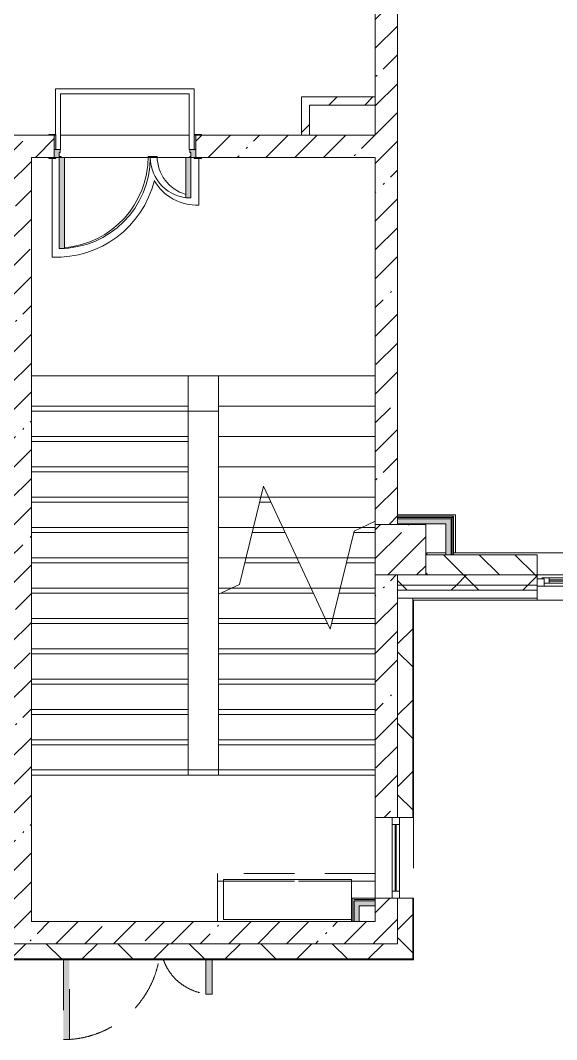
# Model space of a CAD drawing. Header units: millimetres. Extents: x 81548 to 272142, y -8553 to 29000.
# Drawn here: x 217102 to 222405, y -1048 to 9037 of the extents above; entities that cross this region are included whole.
import ezdxf

# ---------------------------------------------------------------- set-up
doc = ezdxf.new("R2010")
doc.units = ezdxf.units.MM
doc.linetypes.add('200_ШТРИХ__ш1_п0_6_', pattern=[800, 500, -300])
for name, color, linetype, lineweight in [('A-DETL-MBND-1', 7, '200_ШТРИХ__ш1_п0_6_', 9), ('A-GLAZ-3', 7, 'Continuous', 5), ('A-WALL', 7, 'Continuous', 9), ('A-WALL-3', 7, 'Continuous', 5), ('I-WALL-4', 7, 'Continuous', 5), ('S-COLS-3', 7, 'Continuous', 5), ('S-STRS-1', 7, 'Continuous', 5), ('S-STRS-MBND-1', 7, 'Continuous', 5)]:
    doc.layers.add(name, color=color, linetype=linetype, lineweight=lineweight)
for name, color, linetype, lineweight, true_color in [('A-DOOR-2', 7, 'Continuous', 5, 0xe2e2e2), ('A-DOOR-3', 7, 'Continuous', 5, 0xaaaaaa), ('A-DOOR-FRAM-1', 7, 'Continuous', 5, 0xe2e2e2), ('A-DOOR-FRAM-3', 7, 'Continuous', 5, 0xaaaaaa), ('A-FLOR-1', 7, 'Continuous', 5, 0xaaaaaa), ('I-WALL-2', 7, 'Continuous', 5, 0xe7e7e7), ('I-WALL-3', 7, 'Continuous', 9, 0xe7e7e7)]:
    doc.layers.add(name, color=color, linetype=linetype, lineweight=lineweight, true_color=true_color)
pattern_1 = [(45, (145131.5, 0), (-353.5534, 353.5534), []), (135, (145131.5, 0), (-353.5534, -353.5534), [])]
pattern_2 = [(45, (145131.5, 0), (-285.1231, 285.1231), []), (45, (145416.64, 0), (-285.1231, 285.1231), [504.031, -100.806, 16.764, -84.042])]
pattern_3 = [(45, (145131.52, 0), (-176.7767, 176.7767), [])]
pattern_4 = [(45, (145131.5, 0), (-530.33, 530.33), []), (135, (145131.5, 0), (-530.33, -530.33), [])]

# ---------------------------------------------------------------- blocks, each defined once
blk = doc.blocks.new('BSC_Колонна _Прямоугольная - 500х500-V33-2_10_3_птичка')
at = {"layer": 'S-COLS-3'}
h = blk.add_hatch(dxfattribs=at)
h.set_pattern_fill('FP_50', color=256, style=0, pattern_type=2)
h.set_pattern_definition([(45, (-75730, -3800), (-285.1231, 285.1231), []), (45, (-75444.88, -3800), (-285.1231, 285.1231), [504.031, -100.806, 16.764, -84.042])])
h.paths.add_polyline_path([(-15, -250), (250, -250), (250, 250), (-250, 250), (-250, -250)])
for p, q in [((250, 250), (-250, 250)), ((-250, 250), (-250, -250)), ((250, -250), (250, 250)), ((-250, -250), (250, -250))]:
    blk.add_line(p, q, dxfattribs=at)
blk = doc.blocks.new('110_Дверь_СКБ_2Ст - Д-1 Лестничная клетка EIS60-24319353-2_10_3_птичка')
at = {"layer": 'A-DOOR-2'}
for points in [[(612.5, 1010), (612.5, 110), (662.5, 110), (662.5, 1010)], [(-587.5, 510), (-637.5, 510), (-637.5, 110), (-587.5, 110)], [(712.5, 30), (697.5, 30), (697.5, -110), (712.5, -110)]]:
    blk.add_hatch(color=256, dxfattribs=at).paths.add_polyline_path(points)
h = blk.add_hatch(color=256, dxfattribs=at)
h.paths.add_polyline_path([(712.5, 110), (662.5, 110), (662.5, 60), (652.5, 60), (652.5, 30), (712.5, 30), (712.5, 39.7)])
h.paths.add_polyline_path([(-687.5, 110), (-687.5, 30), (-627.5, 30), (-627.5, 60), (-637.5, 60), (-637.5, 110)])
at = {"layer": 'A-DOOR-FRAM-1'}
for points in [[(-742.5, 118), (-742.5, 110), (-672.5, 110), (-672.5, 118)], [(697.5, 118), (697.5, 110), (767.5, 110), (767.5, 118)], [(-672.5, 30), (-687.5, 30), (-687.5, -110), (-672.5, -110)], [(-672.5, -110), (-742.5, -110), (-742.5, -118), (-672.5, -118)], [(697.5, -110), (697.5, -118), (767.5, -118), (767.5, -110)]]:
    blk.add_hatch(color=256, dxfattribs=at).paths.add_polyline_path(points)
at = {"layer": 'A-DOOR-3'}
for p, q in [((662.5, 1010), (612.5, 1010)), ((612.5, 1010), (612.5, 110)), ((662.5, 110), (662.5, 1010)), ((-637.5, 510), (-637.5, 110)), ((-587.5, 510), (-637.5, 510)), ((-587.5, 110), (-587.5, 510)), ((-637.5, 110), (-587.5, 110)), ((612.5, 110), (662.5, 110))]:
    blk.add_line(p, q, dxfattribs=at)
for centre, radius, start, end in [((662.5, 110), 900, 90, 180), ((-637.5, 110), 400, 360, 90)]:
    blk.add_arc(centre, radius, start, end, dxfattribs=at)
at = {"layer": 'A-DOOR-FRAM-3'}
for p, q in [((-672.5, 118), (-742.5, 118)), ((-742.5, 118), (-742.5, 110)), ((-742.5, 110), (-672.5, 110)), ((-637.5, 110), (-687.5, 110)), ((-687.5, 110), (-687.5, 30)), ((-672.5, 110), (-672.5, 118)), ((-637.5, 60), (-637.5, 110)), ((662.5, 110), (662.5, 60)), ((712.5, 110), (662.5, 110)), ((767.5, 118), (697.5, 118)), ((697.5, 118), (697.5, 110)), ((697.5, 110), (767.5, 110)), ((712.5, 30), (712.5, 110)), ((767.5, 110), (767.5, 118)), ((-687.5, 30), (-627.5, 30)), ((-672.5, 30), (-687.5, 30)), ((-687.5, 30), (-687.5, -110)), ((-672.5, -110), (-672.5, 30)), ((-627.5, 60), (-637.5, 60)), ((-627.5, 30), (-627.5, 60)), ((662.5, 60), (652.5, 60)), ((652.5, 60), (652.5, 30)), ((652.5, 30), (712.5, 30)), ((712.5, 30), (697.5, 30)), ((697.5, 30), (697.5, -110)), ((712.5, -110), (712.5, 30)), ((-672.5, -110), (-742.5, -110)), ((-742.5, -110), (-742.5, -118)), ((-742.5, -118), (-672.5, -118)), ((-687.5, -110), (-672.5, -110)), ((-672.5, -118), (-672.5, -110)), ((697.5, -110), (712.5, -110)), ((767.5, -110), (697.5, -110)), ((697.5, -110), (697.5, -118)), ((697.5, -118), (767.5, -118)), ((767.5, -118), (767.5, -110))]:
    blk.add_line(p, q, dxfattribs=at)
blk = doc.blocks.new('120_Окно_СКБ_1Ст - 120_Окно_СКБ_1Ст 900х2500_h_-19906150-2_10_3_птичка')
at = {"layer": 'A-GLAZ-3'}
for p, q in [((-450, -75), (-450, -5)), ((-450, -5), (-380, -5)), ((450, -5), (-450, -5)), ((-380, -75), (-450, -75)), ((-450, -75), (-400, -75)), ((-380, -75), (-400, -75)), ((-400, -75), (-400, -85)), ((-400, -85), (400, -85)), ((400, -85), (-400, -85)), ((-380, -5), (-380, -75)), ((380, -35), (-380, -35)), ((-380, -35), (-380, -75)), ((-330, -85), (-330, -35)), ((-330, -55), (330, -55)), ((330, -65), (-330, -65)), ((330, -85), (330, -35)), ((380, -75), (380, -5)), ((380, -5), (450, -5)), ((380, -75), (380, -35)), ((450, -75), (380, -75)), ((400, -75), (380, -75)), ((400, -75), (450, -75)), ((400, -85), (400, -75)), ((450, -5), (450, -75))]:
    blk.add_line(p, q, dxfattribs=at)
blk = doc.blocks.new('110_Дверь_СКБ_2Ст_Наружная - ДН-1_л__ Двухстворчатая 1350 х3200 _ЛК_ в свету с верхним остеклением 2-V133-2_10_3_птичка')
at = {"layer": 'A-DETL-MBND-1'}
for points in [[(754, 869), (694, 869), (694, 79), (754, 79), (754, 169)], [(-656, 419), (-716, 419), (-716, 79), (-656, 79), (-656, 169)]]:
    blk.add_hatch(color=256, dxfattribs=at).paths.add_polyline_path(points)
for p, q in [((754, 869), (694, 869)), ((694, 869), (694, 79)), ((754, 79), (754, 869)), ((-716, 419), (-716, 79)), ((-656, 419), (-716, 419)), ((-656, 79), (-656, 419))]:
    blk.add_line(p, q, dxfattribs=at)
for centre, radius, start, end in [((754, -91), 960, 90, 169.737), ((-716, -91), 510, 19.5984, 90)]:
    blk.add_arc(centre, radius, start, end, dxfattribs=at)
blk = doc.blocks.new('120_Окно_СКБ_1Ст - 120_Окно_СКБ_1Ст 800х2500 EI30-23532001-2_10_3_птичка')
at = {"layer": 'A-GLAZ-3'}
for p, q in [((-400, -127), (-400, -57)), ((-400, -57), (-330, -57)), ((400, -57), (-400, -57)), ((-330, -57), (-330, -127)), ((330, -87), (-330, -87)), ((330, -97), (-330, -97)), ((330, -127), (330, -57)), ((330, -57), (400, -57)), ((400, -57), (400, -127)), ((-330, -127), (-400, -127)), ((-400, -127), (400, -127)), ((400, -127), (330, -127))]:
    blk.add_line(p, q, dxfattribs=at)
blk = doc.blocks.new('Зашивка приборов отопления27 - Зашивка приборов отопления-33322407-2_10_3_птичка')
at = {"layer": 'A-DETL-MBND-1'}
for p, q in [((75480, 595), (73920, 595)), ((73920, 595), (73920, 520)), ((73920, 520), (73920, 120)), ((75480, 520), (73920, 520)), ((73920, 520), (73920, 120)), ((73920, 520), (75480, 520)), ((75480, 520), (75480, 595)), ((75480, 350), (75480, 520))]:
    blk.add_line(p, q, dxfattribs=at)

msp = doc.modelspace()

# ---------------------------------------------------------------- hatches: boundary and pattern name
at = {"layer": 'A-WALL-3'}
h = msp.add_hatch(dxfattribs=at)
h.set_pattern_fill('FP_65', color=256, style=0, pattern_type=2)
h.set_pattern_definition([(135, (145131.52, 0), (-176.7767, -176.7767), [])])
h.paths.add_polyline_path([(224311.5, 3550), (224311.5, 3750), (223111.5, 3750), (223111.5, 3550), (223632, 3550)])
h.paths.add_polyline_path([(225481.5, 3550), (225481.5, 3750), (225211.5, 3750), (225211.5, 3550)])
h.paths.add_polyline_path([(221774.9, 3550), (222211.5, 3550), (222211.5, 3750), (221111.5, 3750), (221111.5, 3550)])
h = msp.add_hatch(dxfattribs=at)
h.set_pattern_fill('FP_55', color=256, style=0, pattern_type=2)
h.set_pattern_definition(pattern_1)
h.paths.add_polyline_path([(229251.5, 3450), (229831.5, 3450), (229831.5, 3550), (229251.5, 3550)])
h.paths.add_polyline_path([(226551.5, 3450), (226551.5, 3550), (225211.5, 3550), (225211.5, 3450), (226417.5, 3450)])
h.paths.add_polyline_path([(220831.5, 3450), (222211.5, 3450), (222211.5, 3550), (220831.5, 3550)])
h.paths.add_polyline_path([(224311.5, 3450), (224311.5, 3550), (223111.5, 3550), (223111.5, 3450), (223632, 3450)])
h = msp.add_hatch(dxfattribs=at)
h.set_pattern_fill('FP_55', color=256, style=0, pattern_type=2)
h.set_pattern_definition(pattern_1)
h.paths.add_polyline_path([(229251.5, 3400), (229931.5, 3400), (229931.5, 3450), (229251.5, 3450)])
h.paths.add_polyline_path([(221774.9, 3400), (222211.5, 3400), (222211.5, 3450), (220831.5, 3450), (220831.5, 3400), (220846.4, 3400)])
h.paths.add_polyline_path([(223111.5, 3400), (224311.5, 3400), (224311.5, 3450), (223111.5, 3450)])
h.paths.add_polyline_path([(226417.5, 3400), (226551.5, 3400), (226551.5, 3450), (225211.5, 3450), (225211.5, 3400), (225489, 3400)])
h = msp.add_hatch(dxfattribs=at)
h.set_pattern_fill('FP_55', color=256, style=0, pattern_type=2)
h.set_pattern_definition(pattern_1)
h.paths.add_polyline_path([(220831.5, -250), (220981.5, -250), (220981.5, 350), (220831.5, 350), (220831.5, -100)])
h.paths.add_polyline_path([(220981.5, 1150), (220981.5, 3320), (220831.5, 3320), (220831.5, 1150)])
h = msp.add_hatch(dxfattribs=at)
h.set_pattern_fill('FP_55', color=256, style=0, pattern_type=2)
h.set_pattern_definition(pattern_1)
h.paths.add_polyline_path([(220831.5, -250), (220831.5, -100), (216691.5, -100), (216691.5, -250), (219917.9, -250)])
h.paths.add_polyline_path([(214346.8, -250), (215791.5, -250), (215791.5, -100), (212191.5, -100), (212191.5, -250), (212489.7, -250)])
h.paths.add_polyline_path([(203191.5, -250), (203941.5, -250), (203941.5, -100), (203191.5, -100)])
h.paths.add_polyline_path([(207191.5, -250), (207191.5, -100), (206041.5, -100), (206041.5, -250), (206918.6, -250)])
h.paths.add_polyline_path([(202276, -250), (202291.5, -250), (202291.5, -100), (201541.5, -100), (201541.5, -250)])
h.paths.add_polyline_path([(210291.5, -250), (211291.5, -250), (211291.5, -100), (210291.5, -100)])
h.paths.add_polyline_path([(198441.5, -250), (198441.5, -100), (197041.5, -100), (197041.5, -250), (197633.4, -250)])
h.paths.add_polyline_path([(193941.5, -250), (193941.5, -100), (192541.5, -100), (192541.5, -250), (193919.3, -250)])
h.paths.add_polyline_path([(190205.2, -250), (190441.5, -250), (190441.5, -100), (190067.9, -100), (190067.9, -250)])
h.paths.add_polyline_path([(188541.5, -250), (189167.9, -250), (189167.9, -100), (187791.5, -100), (187791.5, -250), (188348.2, -250)])
h.paths.add_polyline_path([(174420.4, -250), (176041.5, -250), (176041.5, -100), (174341.3, -100), (174341.3, -250)])
h.paths.add_polyline_path([(184691.5, -250), (184691.5, -100), (183121.5, -100), (183121.5, -250), (184634.1, -250)])
h.paths.add_polyline_path([(180920, -250), (181021.5, -250), (181021.5, -100), (179901.5, -100), (179901.5, -250), (179991.5, -250)])
h.paths.add_polyline_path([(179001.5, -250), (179001.5, -100), (178141.5, -100), (178141.5, -250), (178741.5, -250)])
h.paths.add_polyline_path([(170706.3, -250), (171541.3, -250), (171541.3, -100), (169941.5, -100), (169941.5, -250)])
h.paths.add_polyline_path([(167641.5, -250), (167841.5, -250), (167841.5, -100), (166741.5, -100), (166741.5, -250), (167456.5, -250)])
h.paths.add_polyline_path([(161421.1, -250), (162391.5, -250), (162391.5, -100), (161241.5, -100), (161241.5, -250)])
h.paths.add_polyline_path([(163941.5, -250), (163941.5, -100), (163291.5, -100), (163291.5, -250)])
h.paths.add_polyline_path([(148861.5, -250), (148861.5, -100), (144871.5, -100), (144871.5, -250), (148421.8, -250)])
h.paths.add_polyline_path([(153064.4, -250), (153691.5, -250), (153691.5, -100), (149761.5, -100), (149761.5, -250), (152135.9, -250)])
h.paths.add_polyline_path([(157707, -250), (158141.5, -250), (158141.5, -100), (156791.5, -100), (156791.5, -250)])
at = {"layer": 'I-WALL-2'}
for points in [[(221310.9, 4055), (221360.9, 4055), (221360.9, 4105), (220831.5, 4105), (220831.5, 4055), (220846.4, 4055)], [(221360.9, 3750), (221360.9, 4055), (221310.9, 4055), (221310.9, 3750)], [(220611.5, 275), (220611.5, 325), (220451.5, 325), (220451.5, 275)]]:
    msp.add_hatch(color=256, dxfattribs=at).paths.add_polyline_path(points)
at = {"layer": 'I-WALL-3'}
msp.add_hatch(color=256, dxfattribs=at).paths.add_polyline_path([(220401.5, 120), (220451.5, 120), (220451.5, 325), (220401.5, 325), (220401.5, 230.5)])
at = {"layer": 'I-WALL-4'}
h = msp.add_hatch(dxfattribs=at)
h.set_pattern_fill('FP_63', color=256, style=0, pattern_type=2)
h.set_pattern_definition(pattern_2)
h.paths.add_polyline_path([(220611.5, 7900), (220831.5, 7900), (220831.5, 9352.3), (220611.5, 9352.3), (220611.5, 8200)])
h.paths.add_polyline_path([(220611.5, 10792.3), (220831.5, 10792.3), (220831.5, 10900), (220611.5, 10900)])
h = msp.add_hatch(dxfattribs=at)
h.set_pattern_fill('FP_67', color=256, style=0, pattern_type=2)
h.set_pattern_definition(pattern_3)
h.paths.add_polyline_path([(219961.5, 7900), (219961.5, 8280), (219881.5, 8280), (219881.5, 7900), (219917.9, 7900)])
h = msp.add_hatch(dxfattribs=at)
h.set_pattern_fill('FP_67', color=256, style=0, pattern_type=2)
h.set_pattern_definition(pattern_3)
h.paths.add_polyline_path([(220611.5, 8200), (220611.5, 8280), (219961.5, 8280), (219961.5, 8200)])
h = msp.add_hatch(dxfattribs=at)
h.set_pattern_fill('FP_63', color=256, style=0, pattern_type=2)
h.set_pattern_definition(pattern_2)
h.paths.add_polyline_path([(217132.3, 120), (217211.5, 120), (217211.5, 7900), (216991.5, 7900), (216991.5, 120)])
h = msp.add_hatch(dxfattribs=at)
h.set_pattern_fill('FP_63', color=256, style=0, pattern_type=2)
h.set_pattern_definition(pattern_2)
h.paths.add_polyline_path([(220611.5, 7680), (220611.5, 7900), (218836.5, 7900), (218836.5, 7680), (219917.9, 7680)])
h.paths.add_polyline_path([(217436.5, 7680), (217436.5, 7900), (217211.5, 7895), (217211.5, 7680), (217381.5, 7680)])
h = msp.add_hatch(dxfattribs=at)
h.set_pattern_fill('FP_63', color=256, style=0, pattern_type=2)
h.set_pattern_definition(pattern_2)
h.paths.add_polyline_path([(220611.5, -100), (220831.5, -100), (220831.5, 350), (220611.5, 350), (220611.5, 120)])
h.paths.add_polyline_path([(220611.5, 1150), (220831.5, 1150), (220831.5, 3550), (220611.5, 3550), (220611.5, 1965.8)])
h.paths.add_polyline_path([(220793.8, 4050), (220831.5, 4050), (220831.5, 7900), (220611.5, 7900), (220611.5, 4050)])
h = msp.add_hatch(dxfattribs=at)
h.set_pattern_fill('FP_167', color=256, style=0, pattern_type=2)
h.set_pattern_definition(pattern_4)
h.paths.add_polyline_path([(221373.4, 4117.5), (221385.9, 4117.5), (221385.9, 4130), (220831.5, 4130), (220831.5, 4117.5), (220846.4, 4117.5)])
h = msp.add_hatch(dxfattribs=at)
h.set_pattern_fill('FP_167', color=256, style=0, pattern_type=2)
h.set_pattern_definition(pattern_4)
h.paths.add_polyline_path([(221360.9, 4105), (221373.4, 4105), (221373.4, 4117.5), (220831.5, 4117.5), (220831.5, 4105), (220846.4, 4105)])
h = msp.add_hatch(dxfattribs=at)
h.set_pattern_fill('FP_167', color=256, style=0, pattern_type=2)
h.set_pattern_definition(pattern_4)
h.paths.add_polyline_path([(221373.4, 3750), (221373.4, 4105), (221360.9, 4105), (221360.9, 3750)])
h = msp.add_hatch(dxfattribs=at)
h.set_pattern_fill('FP_167', color=256, style=0, pattern_type=2)
h.set_pattern_definition(pattern_4)
h.paths.add_polyline_path([(221373.4, 3750), (221385.9, 3750), (221385.9, 4117.5), (221373.4, 4117.5), (221373.4, 4055)])
h = msp.add_hatch(dxfattribs=at)
h.set_pattern_fill('FP_63', color=256, style=0, pattern_type=2)
h.set_pattern_definition(pattern_2)
h.paths.add_polyline_path([(220611.5, -100), (220611.5, 120), (216991.5, 120), (216991.5, -100), (219917.9, -100)])

# ---------------------------------------------------------------- linework, layer by layer
at = {"layer": 'A-DETL-MBND-1'}
for p, q in [((220611.5, 595), (220611.5, 1150)), ((220989.5, 1150), (220989.5, 350))]:
    msp.add_line(p, q, dxfattribs=at)
at = {"layer": 'A-FLOR-1'}
for p, q in [((217449.8, 8360.1), (217449.8, 7908)), ((218819.8, 8360.1), (217449.8, 8360.1)), ((217499.8, 7760.1), (217499.8, 8310.1)), ((217499.8, 8310.1), (218769.8, 8310.1)), ((218769.8, 8310.1), (218769.8, 7760.1)), ((218819.8, 7760.1), (218819.8, 8360.1)), ((217415.2, 7672), (217415.2, 6695.1)), ((217451.5, 7760.1), (217499.8, 7760.1)), ((217505, 7692.1), (217486.5, 7692.1)), ((217505, 7680), (217505, 7692.1)), ((218454.1, 7690.6), (218364.5, 7690.6)), ((218769.8, 7760.1), (218819.8, 7760.1)), ((218786.5, 7689.1), (218776.7, 7689.1)), ((218776.7, 7689.1), (218776.7, 7680)), ((218866, 7210.5), (218866, 7672)), ((218761.5, 5170), (219061.5, 5170)), ((220831.5, 4145), (221405.9, 4145)), ((221405.9, 4145), (221405.9, 3770)), ((219111.5, 536), (219111.5, 140)), ((220376.5, 536), (219111.5, 536)), ((220376.5, 350), (220376.5, 536)), ((219111.5, 140), (220376.5, 140))]:
    msp.add_line(p, q, dxfattribs=at)
for centre, radius, start, end in [((217459.5, 7689.1), 905, 274.89327, 0.09571), ((218843.9, 7690.6), 389.8, 180, 253.95631), ((217459.5, 7689.1), 995, 267.45356, 346.31888), ((218843.6, 7689.1), 479.2, 209.41362, 272.67589)]:
    msp.add_arc(centre, radius, start, end, dxfattribs=at)
at = {"layer": 'A-WALL'}
for p, q in [((220611.5, 8200), (220611.5, 8280)), ((219881.5, 7900), (219961.5, 7900)), ((221373.4, 4117.5), (220831.5, 4117.5)), ((221360.9, 4105), (220831.5, 4105)), ((221360.9, 3750), (221360.9, 4105)), ((221373.4, 3750), (221373.4, 4117.5)), ((222211.5, 3550), (221111.5, 3550)), ((220831.5, 3450), (222211.5, 3450)), ((220831.5, 3400), (222211.5, 3400)), ((220831.5, 3320), (222211.5, 3320)), ((220831.5, 1150), (220831.5, 3320)), ((220981.5, 1150), (220981.5, 3320)), ((220984.5, 1150), (220984.5, 3320)), ((220989.5, 3300), (220984.5, 3300)), ((220389, 120), (220389, 350)), ((220611.5, 337.5), (220401.5, 337.5)), ((220401.5, 120), (220401.5, 325)), ((220611.5, 325), (220401.5, 325)), ((220611.5, 275), (220611.5, 350)), ((220831.5, 350), (220831.5, -100)), ((220981.5, -250), (220981.5, 350)), ((220984.5, -253), (220984.5, 350)), ((220376.5, 120), (220451.5, 120)), ((220611.5, -100), (216691.5, -100)), ((216691.5, -250), (220981.5, -250)), ((216691.5, -253), (220984.5, -253))]:
    msp.add_line(p, q, dxfattribs=at)
at = {"layer": 'A-WALL-3'}
for p, q in [((222211.5, 3750), (221111.5, 3750)), ((222211.5, 3300), (222211.5, 3750)), ((222211.5, 3550), (223111.5, 3550)), ((220989.5, 3300), (230081.5, 3300)), ((220989.5, 1150), (220989.5, 3300)), ((220831.5, 1150), (220989.5, 1150)), ((220989.5, 350), (220831.5, 350)), ((220989.5, -258), (220989.5, 350)), ((220831.5, -100), (220611.5, -100)), ((203191.5, -258), (220989.5, -258))]:
    msp.add_line(p, q, dxfattribs=at)
at = {"layer": 'I-WALL-4'}
for p, q in [((220831.5, 4050), (220831.5, 10900)), ((220611.5, 9352.3), (220611.5, 8280)), ((219881.5, 8280), (219881.5, 7900)), ((220611.5, 8280), (219881.5, 8280)), ((219961.5, 7900), (219961.5, 8200)), ((219961.5, 8200), (220611.5, 8200)), ((220611.5, 8200), (220611.5, 7900)), ((217381.5, 7900), (216991.5, 7900)), ((217499.8, 7900), (218769.8, 7900)), ((219881.5, 7900), (218891.5, 7900)), ((220611.5, 7900), (219961.5, 7900)), ((217211.5, 120), (217211.5, 7680)), ((217211.5, 7680), (217381.5, 7680)), ((218363.8, 7680), (217536.5, 7680)), ((218736.5, 7680), (218455, 7680)), ((218891.5, 7680), (220611.5, 7680)), ((220611.5, 7680), (220611.5, 4050)), ((221385.9, 4130), (220831.5, 4130)), ((220831.5, 4055), (221310.9, 4055)), ((221310.9, 4055), (221310.9, 3750)), ((221385.9, 3750), (221385.9, 4130)), ((221121.5, 3770), (221310.9, 3770)), ((221121.5, 3770), (221121.5, 3750)), ((221310.9, 3750), (221385.9, 3750)), ((221385.1, 3770), (225481.5, 3770)), ((220611.5, 3550), (220611.5, 1150)), ((220831.5, 3320), (220831.5, 3550)), ((220611.5, 1150), (220831.5, 1150)), ((220376.5, 350), (220376.5, 120)), ((220451.5, 350), (220376.5, 350)), ((220831.5, 350), (220451.5, 350)), ((220451.5, 120), (220451.5, 275)), ((220451.5, 275), (220611.5, 275)), ((220611.5, 275), (220611.5, 120)), ((220376.5, 120), (217211.5, 120)), ((220611.5, 120), (220451.5, 120))]:
    msp.add_line(p, q, dxfattribs=at)
at = {"layer": 'S-STRS-1'}
for p, q in [((218363.8, 7680), (217536.5, 7680)), ((218736.5, 7680), (218455, 7680)), ((218761.5, 5520), (219061.5, 5520)), ((218761.5, 5169.7), (218761.5, 5520)), ((220611.5, 5520), (219061.5, 5520)), ((219061.5, 5520), (219061.5, 5220)), ((220611.5, 5520), (219061.5, 5520)), ((217211.5, 5169.7), (218761.5, 5169.7)), ((217211.5, 5169.7), (218761.5, 5169.7)), ((218761.5, 4869.7), (218761.5, 5169.7)), ((219061.5, 5220), (219061.5, 4920)), ((220611.5, 5220), (219061.5, 5220)), ((220611.5, 5220), (219061.5, 5220)), ((217211.5, 4869.7), (218761.5, 4869.7)), ((217211.5, 4869.7), (218761.5, 4869.7)), ((218761.5, 4569.7), (218761.5, 4869.7)), ((219061.5, 4920), (219061.5, 4620)), ((220611.5, 4920), (219061.5, 4920)), ((220611.5, 4920), (219061.5, 4920)), ((217211.5, 4569.7), (218761.5, 4569.7)), ((217211.5, 4569.7), (218761.5, 4569.7)), ((218761.5, 4269.7), (218761.5, 4569.7)), ((219061.5, 4620), (219061.5, 4320)), ((220611.5, 4620), (219061.5, 4620)), ((220611.5, 4620), (219061.5, 4620)), ((217211.5, 4269.7), (218761.5, 4269.7)), ((217211.5, 4269.7), (218761.5, 4269.7)), ((218761.5, 3969.7), (218761.5, 4269.7)), ((219061.5, 4320), (219061.5, 4020)), ((219480.1, 4320), (219061.5, 4320)), ((219480.1, 4320), (219061.5, 4320)), ((219580.2, 4269.7), (219467.9, 4269.7)), ((219580.2, 4269.7), (219467.9, 4269.7)), ((220611.5, 4320), (219556.7, 4320)), ((220611.5, 4320), (219556.7, 4320)), ((217211.5, 3969.7), (218761.5, 3969.7)), ((217211.5, 3969.7), (218761.5, 3969.7)), ((218761.5, 3669.7), (218761.5, 3969.7)), ((219061.5, 4020), (219061.5, 3720)), ((219407.2, 4020), (219061.5, 4020)), ((219407.2, 4020), (219061.5, 4020)), ((219720.1, 3969.7), (219395, 3969.7)), ((219720.1, 3969.7), (219395, 3969.7)), ((220479.9, 4020), (219696.6, 4020)), ((220479.9, 4020), (219696.6, 4020)), ((220611.5, 3969.7), (220399.5, 3969.7)), ((220611.5, 3969.7), (220399.5, 3969.7)), ((217211.5, 3669.7), (218761.5, 3669.7)), ((217211.5, 3669.7), (218761.5, 3669.7)), ((218761.5, 3369.7), (218761.5, 3669.7)), ((219061.5, 3720), (219061.5, 3420)), ((219334.3, 3720), (219061.5, 3720)), ((219334.3, 3720), (219061.5, 3720)), ((219860, 3669.7), (219322, 3669.7)), ((219860, 3669.7), (219322, 3669.7)), ((220338.8, 3720), (219836.5, 3720)), ((220338.8, 3720), (219836.5, 3720)), ((220611.5, 3669.7), (220326.5, 3669.7)), ((220611.5, 3669.7), (220326.5, 3669.7)), ((217211.5, 3369.7), (218761.5, 3369.7)), ((217211.5, 3369.7), (218761.5, 3369.7)), ((218761.5, 3069.7), (218761.5, 3369.7)), ((219061.5, 3420), (219061.5, 3358.6)), ((219193.2, 3420), (219061.5, 3420)), ((219193.2, 3420), (219061.5, 3420)), ((219061.5, 3358.6), (219061.5, 3069.7)), ((219999.9, 3369.7), (219085.3, 3369.7)), ((219999.9, 3369.7), (219085.3, 3369.7)), ((220265.9, 3420), (219976.4, 3420)), ((220265.9, 3420), (219976.4, 3420)), ((220611.5, 3369.7), (220253.6, 3369.7)), ((220611.5, 3369.7), (220253.6, 3369.7)), ((217211.5, 3069.7), (218761.5, 3069.7)), ((217211.5, 3069.7), (218761.5, 3069.7)), ((218761.5, 2769.7), (218761.5, 3069.7)), ((219061.5, 3069.7), (219061.5, 2769.7)), ((220139.8, 3069.7), (219061.5, 3069.7)), ((220139.8, 3069.7), (219061.5, 3069.7)), ((220192.9, 3120), (220116.3, 3120)), ((220192.9, 3120), (220116.3, 3120)), ((220611.5, 3069.7), (220180.7, 3069.7)), ((220611.5, 3069.7), (220180.7, 3069.7)), ((217211.5, 2769.7), (218761.5, 2769.7)), ((217211.5, 2769.7), (218761.5, 2769.7)), ((218761.5, 2469.7), (218761.5, 2769.7)), ((219061.5, 2769.7), (219061.5, 2469.7)), ((220611.5, 2769.7), (219061.5, 2769.7)), ((220611.5, 2769.7), (219061.5, 2769.7)), ((217211.5, 2469.7), (218761.5, 2469.7)), ((217211.5, 2469.7), (218761.5, 2469.7)), ((218761.5, 2169.7), (218761.5, 2469.7)), ((219061.5, 2469.7), (219061.5, 2169.7)), ((220611.5, 2469.7), (219061.5, 2469.7)), ((220611.5, 2469.7), (219061.5, 2469.7)), ((217211.5, 2169.7), (218761.5, 2169.7)), ((217211.5, 2169.7), (218761.5, 2169.7)), ((218761.5, 1869.7), (218761.5, 2169.7)), ((219061.5, 2169.7), (219061.5, 1869.7)), ((220611.5, 2169.7), (219061.5, 2169.7)), ((220611.5, 2169.7), (219061.5, 2169.7)), ((217211.5, 1869.7), (218761.5, 1869.7)), ((217211.5, 1869.7), (218761.5, 1869.7)), ((218761.5, 1569.7), (218761.5, 1869.7)), ((219061.5, 1869.7), (219061.5, 1569.7)), ((220611.5, 1869.7), (219061.5, 1869.7)), ((220611.5, 1869.7), (219061.5, 1869.7)), ((217211.5, 1569.7), (218761.5, 1569.7)), ((217211.5, 1569.7), (218761.5, 1569.7)), ((219061.5, 1569.7), (218761.5, 1569.7)), ((220611.5, 1569.7), (219061.5, 1569.7)), ((220611.5, 1569.7), (219061.5, 1569.7))]:
    msp.add_line(p, q, dxfattribs=at)
at = {"layer": 'S-STRS-MBND-1'}
for p, q in [((220611.5, 7680), (217211.5, 7680)), ((217211.5, 7680), (217211.5, 5520)), ((220611.5, 5520), (220611.5, 7680)), ((217211.5, 5520), (218761.5, 5520)), ((217211.5, 1620), (217211.5, 5520)), ((217211.5, 5520), (218761.5, 5520)), ((218761.5, 5520), (220611.5, 5520)), ((218761.5, 1620), (218761.5, 5520)), ((217211.5, 5220), (218761.5, 5220)), ((217211.5, 5220), (218761.5, 5220)), ((217211.5, 4920), (218761.5, 4920)), ((217211.5, 4920), (218761.5, 4920)), ((217211.5, 4620), (218761.5, 4620)), ((217211.5, 4620), (218761.5, 4620)), ((219270.1, 3455.9), (219506.3, 4428.1)), ((219506.3, 4428.1), (220166.7, 3011.9)), ((217211.5, 4320), (218761.5, 4320)), ((217211.5, 4320), (218761.5, 4320)), ((219556.7, 4320), (219480.1, 4320)), ((219556.7, 4320), (219480.1, 4320)), ((220403, 3984.1), (220611.5, 4081.4)), ((217211.5, 4020), (218761.5, 4020)), ((217211.5, 4020), (218761.5, 4020)), ((219696.6, 4020), (219407.2, 4020)), ((219696.6, 4020), (219407.2, 4020)), ((220166.7, 3011.9), (220403, 3984.1)), ((220611.5, 4020), (220479.9, 4020)), ((220611.5, 4020), (220479.9, 4020)), ((217211.5, 3720), (218761.5, 3720)), ((217211.5, 3720), (218761.5, 3720)), ((219836.5, 3720), (219334.3, 3720)), ((219836.5, 3720), (219334.3, 3720)), ((220611.5, 3720), (220338.8, 3720)), ((220611.5, 3720), (220338.8, 3720)), ((219061.5, 3358.6), (219270.1, 3455.9)), ((217211.5, 3420), (218761.5, 3420)), ((217211.5, 3420), (218761.5, 3420)), ((219061.5, 3358.6), (219061.5, 1620)), ((219976.4, 3420), (219193.2, 3420)), ((219976.4, 3420), (219193.2, 3420)), ((220611.5, 3420), (220265.9, 3420)), ((220611.5, 3420), (220265.9, 3420)), ((220611.5, 3420), (220611.5, 1620)), ((217211.5, 3120), (218761.5, 3120)), ((217211.5, 3120), (218761.5, 3120)), ((220116.3, 3120), (219061.5, 3120)), ((220116.3, 3120), (219061.5, 3120)), ((220611.5, 3120), (220192.9, 3120)), ((220611.5, 3120), (220192.9, 3120)), ((217211.5, 2820), (218761.5, 2820)), ((217211.5, 2820), (218761.5, 2820)), ((220611.5, 2820), (219061.5, 2820)), ((220611.5, 2820), (219061.5, 2820)), ((217211.5, 2520), (218761.5, 2520)), ((217211.5, 2520), (218761.5, 2520)), ((220611.5, 2520), (219061.5, 2520)), ((220611.5, 2520), (219061.5, 2520)), ((217211.5, 2220), (218761.5, 2220)), ((217211.5, 2220), (218761.5, 2220)), ((220611.5, 2220), (219061.5, 2220)), ((220611.5, 2220), (219061.5, 2220)), ((217211.5, 1920), (218761.5, 1920)), ((217211.5, 1920), (218761.5, 1920)), ((220611.5, 1920), (219061.5, 1920)), ((220611.5, 1920), (219061.5, 1920)), ((217211.5, 1620), (217211.5, 120)), ((217211.5, 1620), (218761.5, 1620)), ((217211.5, 1620), (218761.5, 1620)), ((219061.5, 1620), (218761.5, 1620)), ((220611.5, 1620), (219061.5, 1620)), ((220611.5, 1620), (219061.5, 1620)), ((220611.5, 120), (220611.5, 1620)), ((217211.5, 120), (220611.5, 120))]:
    msp.add_line(p, q, dxfattribs=at)

# ---------------------------------------------------------------- block references
at = {"layer": 'A-DETL-MBND-1'}
msp.add_blockref('Зашивка приборов отопления27 - Зашивка приборов отопления-33322407-2_10_3_птичка', (145131.5, 0), dxfattribs=at)
at = {"layer": 'A-DETL-MBND-1', "rotation": 180}
msp.add_blockref('110_Дверь_СКБ_2Ст_Наружная - ДН-1_л__ Двухстворчатая 1350 х3200 _ЛК_ в свету с верхним остеклением 2-V133-2_10_3_птичка', (218281, -179), dxfattribs=at)
at = {"layer": 'A-DOOR-3', "rotation": 180}
msp.add_blockref('110_Дверь_СКБ_2Ст - Д-1 Лестничная клетка EIS60-24319353-2_10_3_птичка', (218149, 7790), dxfattribs=at)
at = {"layer": 'A-GLAZ-3'}
for name, p, rotation in [('120_Окно_СКБ_1Ст - 120_Окно_СКБ_1Ст 900х2500_h_-19906150-2_10_3_птичка', (222661.5, 3435), 180), ('120_Окно_СКБ_1Ст - 120_Окно_СКБ_1Ст 800х2500 EI30-23532001-2_10_3_птичка', (220906.5, 750), 270)]:
    msp.add_blockref(name, p, dxfattribs=dict(at, rotation=rotation))
at = {"layer": 'S-COLS-3'}
msp.add_blockref('BSC_Колонна _Прямоугольная - 500х500-V33-2_10_3_птичка', (220861.5, 3800), dxfattribs=at)

doc.saveas('drawing.dxf')
